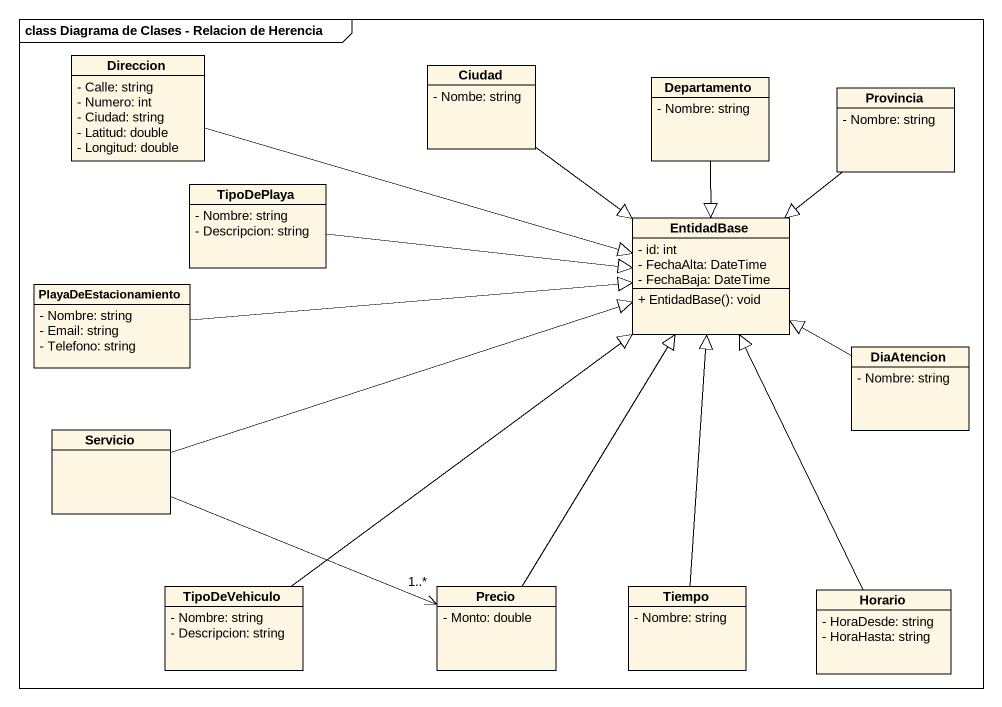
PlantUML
@startuml
mainframe class Diagrama de Clases - Relacion de Herencia
hide circle
hide empty members
skinparam classAttributeIconSize 0
class Direccion {
  - Calle: string
  - Numero: int
  - Ciudad: string
  - Latitud: double
  - Longitud: double
}
class Ciudad {
  - Nombe: string
}
class Departamento {
  - Nombre: string
}
class Provincia {
  - Nombre: string
}
class TipoDePlaya {
  - Nombre: string
  - Descripcion: string
}
class EntidadBase {
  - id: int
  - FechaAlta: DateTime
  - FechaBaja: DateTime
  + EntidadBase(): void
}
class PlayaDeEstacionamiento {
  - Nombre: string
  - Email: string
  - Telefono: string
}
class DiaAtencion {
  - Nombre: string
}
class Servicio
class TipoDeVehiculo {
  - Nombre: string
  - Descripcion: string
}
class Precio {
  - Monto: double
}
class Tiempo {
  - Nombre: string
}
class Horario {
  - HoraDesde: string
  - HoraHasta: string
}
Direccion -right-|> EntidadBase
Ciudad --|> EntidadBase
Departamento --|> EntidadBase
Provincia --|> EntidadBase
TipoDePlaya -right-|> EntidadBase
PlayaDeEstacionamiento -right-|> EntidadBase
DiaAtencion -left-|> EntidadBase
Servicio -right-|> EntidadBase
Servicio -right-> "1..*" Precio
TipoDeVehiculo -up-|> EntidadBase
Precio -up-|> EntidadBase
Tiempo -up-|> EntidadBase
Horario -up-|> EntidadBase
@enduml
